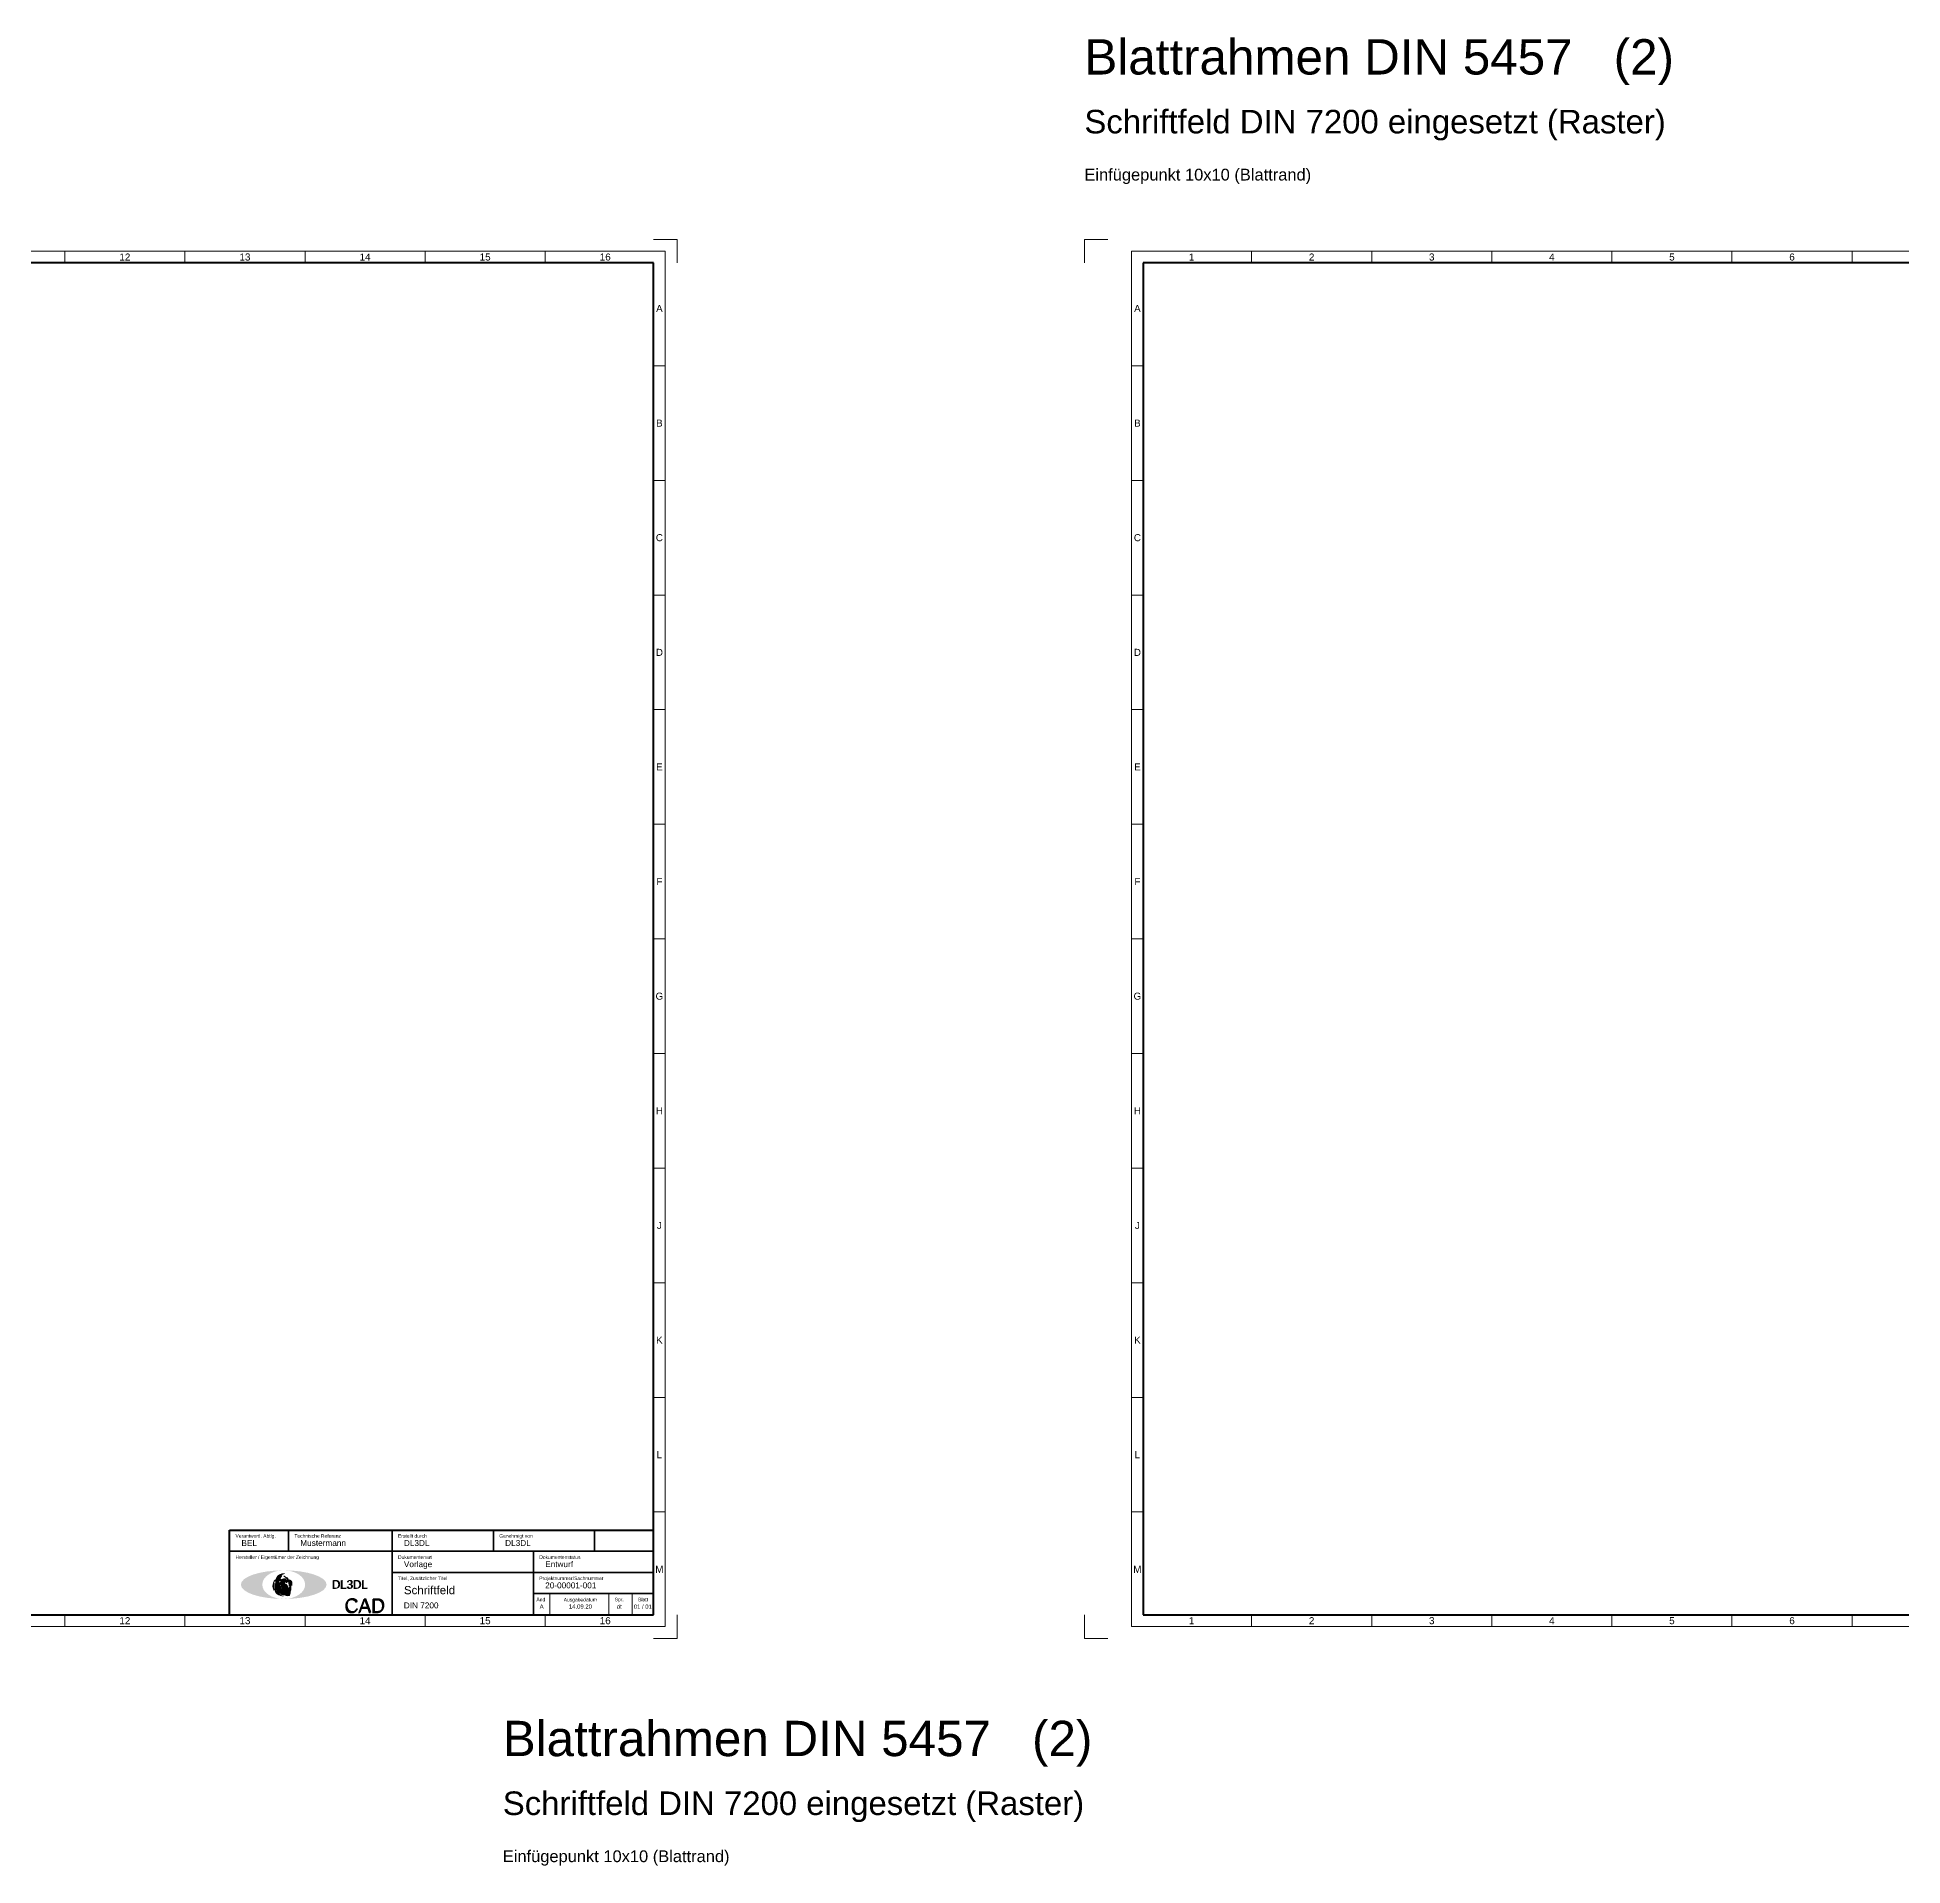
# Model space of a CAD drawing. Header units: millimetres. Extents: x 633 to 4785, y -1154 to 2521.
# Drawn here: x 1442 to 2234, y 784 to 1560 of the extents above; entities that cross this region are included whole.
import ezdxf
from ezdxf.enums import TextEntityAlignment as Align

# ---------------------------------------------------------------- set-up
doc = ezdxf.new("R2010")
doc.units = ezdxf.units.MM
doc.header["$LTSCALE"] = 5
doc.linetypes.add('AUSGEZOGEN', pattern=[0])
for name, color, linetype, lineweight, true_color in [('_Blattschnitt', 1, 'Continuous', 5, 0xff0000), ('_Legende', 7, 'Continuous', 5, 0x000000), ('_PK_0.18mm', 4, 'Continuous', 18, 0x00ffff), ('_PK_0.35mm', 4, 'Continuous', 35, 0x00ffff), ('_PK_0.70mm', 30, 'Continuous', 70, 0xff7f00), ('_PK_Text_ausgefüllt', 3, 'Continuous', 5, 0x00ff00), ('_PK_Text_Vorgabe', 1, 'Continuous', 5, 0xff0000), ('_Raster_0.18mm', 94, 'Continuous', 18, 0x008000), ('_Raster_1.00mm', 5, 'Continuous', 100, 0x0000ff), ('_Raster_Einteilung', 7, 'Continuous', 18, 0x000000), ('_Raster_txt', 7, 'Continuous', 5, 0x000000), ('pfoenix', 5, 'Continuous', 5, 0x0000ff)]:
    doc.layers.add(name, color=color, linetype=linetype, lineweight=lineweight, true_color=true_color)
for name, color, linetype, true_color in [('Logo', 5, 'Continuous', 0x0000ff), ('Logo Text', 1, 'Continuous', 0xff0000), ('Logo_a', 1, 'Continuous', 0xff0000), ('Logo_b', 30, 'Continuous', 0xff7f00), ('Logo_c', 12, 'Continuous', 0xaa0000)]:
    doc.layers.add(name, color=color, linetype=linetype, true_color=true_color)
doc.styles.add('textstyle0', font='')
doc.styles.add('textstyle1', font='')
doc.styles.add('textstyle10', font='')
doc.styles.add('textstyle11', font='')
doc.styles.add('textstyle1156', font='')
doc.styles.add('textstyle1157', font='')
doc.styles.add('textstyle1158', font='')
doc.styles.add('textstyle1188', font='')
doc.styles.add('textstyle1189', font='')
doc.styles.add('textstyle1190', font='')
doc.styles.add('textstyle12', font='')
doc.styles.add('textstyle13', font='')
doc.styles.add('textstyle1342', font='')
doc.styles.add('textstyle1343', font='')
doc.styles.add('textstyle1344', font='')
doc.styles.add('textstyle1345', font='')
doc.styles.add('textstyle1346', font='')
doc.styles.add('textstyle1358', font='')
doc.styles.add('textstyle1359', font='')
doc.styles.add('textstyle1360', font='')
doc.styles.add('textstyle1361', font='')
doc.styles.add('textstyle1362', font='')
doc.styles.add('textstyle1363', font='')
doc.styles.add('textstyle1364', font='')
doc.styles.add('textstyle1365', font='')
doc.styles.add('textstyle1366', font='')
doc.styles.add('textstyle1367', font='')
doc.styles.add('textstyle1368', font='')
doc.styles.add('textstyle1369', font='')
doc.styles.add('textstyle1370', font='')
doc.styles.add('textstyle1371', font='')
doc.styles.add('textstyle1372', font='')
doc.styles.add('textstyle1373', font='')
doc.styles.add('textstyle14', font='')
doc.styles.add('textstyle15', font='')
doc.styles.add('textstyle1501', font='')
doc.styles.add('textstyle1502', font='')
doc.styles.add('textstyle1503', font='')
doc.styles.add('textstyle1504', font='')
doc.styles.add('textstyle1505', font='')
doc.styles.add('textstyle1506', font='')
doc.styles.add('textstyle1507', font='')
doc.styles.add('textstyle1508', font='')
doc.styles.add('textstyle1509', font='')
doc.styles.add('textstyle1510', font='')
doc.styles.add('textstyle1511', font='')
doc.styles.add('textstyle1512', font='')
doc.styles.add('textstyle1513', font='')
doc.styles.add('textstyle1514', font='')
doc.styles.add('textstyle1515', font='')
doc.styles.add('textstyle1516', font='')
doc.styles.add('textstyle1517', font='')
doc.styles.add('textstyle1518', font='')
doc.styles.add('textstyle1519', font='')
doc.styles.add('textstyle1526', font='')
doc.styles.add('textstyle1527', font='')
doc.styles.add('textstyle1528', font='')
doc.styles.add('textstyle1529', font='')
doc.styles.add('textstyle1530', font='')
doc.styles.add('textstyle1531', font='')
doc.styles.add('textstyle16', font='')
doc.styles.add('textstyle17', font='')
doc.styles.add('textstyle18', font='')
doc.styles.add('textstyle19', font='')
doc.styles.add('textstyle2', font='')
doc.styles.add('textstyle20', font='')
doc.styles.add('textstyle21', font='')
doc.styles.add('textstyle22', font='')
doc.styles.add('textstyle23', font='')
doc.styles.add('textstyle24', font='')
doc.styles.add('textstyle25', font='')
doc.styles.add('textstyle26', font='')
doc.styles.add('textstyle3', font='')
doc.styles.add('textstyle4', font='')
doc.styles.add('textstyle47', font='')
doc.styles.add('textstyle48', font='')
doc.styles.add('textstyle49', font='')
doc.styles.add('textstyle5', font='')
doc.styles.add('textstyle6', font='')
doc.styles.add('textstyle7', font='')
doc.styles.add('textstyle8', font='')
doc.styles.add('textstyle9', font='')
doc.styles.get('textstyle0').set_extended_font_data('Arial')
doc.styles.get('textstyle1').set_extended_font_data('Arial')
doc.styles.get('textstyle10').set_extended_font_data('Arial')
doc.styles.get('textstyle11').set_extended_font_data('Arial')
doc.styles.get('textstyle1156').set_extended_font_data('Arial')
doc.styles.get('textstyle1157').set_extended_font_data('Arial')
doc.styles.get('textstyle1158').set_extended_font_data('Arial')
doc.styles.get('textstyle1188').set_extended_font_data('Arial')
doc.styles.get('textstyle1189').set_extended_font_data('Arial')
doc.styles.get('textstyle1190').set_extended_font_data('Arial')
doc.styles.get('textstyle12').set_extended_font_data('Arial')
doc.styles.get('textstyle13').set_extended_font_data('Arial')
doc.styles.get('textstyle1342').set_extended_font_data('Arial')
doc.styles.get('textstyle1343').set_extended_font_data('Arial')
doc.styles.get('textstyle1344').set_extended_font_data('Arial')
doc.styles.get('textstyle1345').set_extended_font_data('Arial')
doc.styles.get('textstyle1346').set_extended_font_data('Arial')
doc.styles.get('textstyle1358').set_extended_font_data('Arial')
doc.styles.get('textstyle1359').set_extended_font_data('Arial')
doc.styles.get('textstyle1360').set_extended_font_data('Arial')
doc.styles.get('textstyle1361').set_extended_font_data('Arial')
doc.styles.get('textstyle1362').set_extended_font_data('Arial')
doc.styles.get('textstyle1363').set_extended_font_data('Arial')
doc.styles.get('textstyle1364').set_extended_font_data('Arial')
doc.styles.get('textstyle1365').set_extended_font_data('Arial')
doc.styles.get('textstyle1366').set_extended_font_data('Arial')
doc.styles.get('textstyle1367').set_extended_font_data('Arial')
doc.styles.get('textstyle1368').set_extended_font_data('Arial')
doc.styles.get('textstyle1369').set_extended_font_data('Arial')
doc.styles.get('textstyle1370').set_extended_font_data('Arial')
doc.styles.get('textstyle1371').set_extended_font_data('Arial')
doc.styles.get('textstyle1372').set_extended_font_data('Arial')
doc.styles.get('textstyle1373').set_extended_font_data('Arial')
doc.styles.get('textstyle14').set_extended_font_data('Arial')
doc.styles.get('textstyle15').set_extended_font_data('Arial')
doc.styles.get('textstyle1501').set_extended_font_data('Arial')
doc.styles.get('textstyle1502').set_extended_font_data('Arial')
doc.styles.get('textstyle1503').set_extended_font_data('Arial')
doc.styles.get('textstyle1504').set_extended_font_data('Arial')
doc.styles.get('textstyle1505').set_extended_font_data('Arial')
doc.styles.get('textstyle1506').set_extended_font_data('Arial')
doc.styles.get('textstyle1507').set_extended_font_data('Arial')
doc.styles.get('textstyle1508').set_extended_font_data('Arial')
doc.styles.get('textstyle1509').set_extended_font_data('Arial')
doc.styles.get('textstyle1510').set_extended_font_data('Arial')
doc.styles.get('textstyle1511').set_extended_font_data('Arial')
doc.styles.get('textstyle1512').set_extended_font_data('Arial')
doc.styles.get('textstyle1513').set_extended_font_data('Arial')
doc.styles.get('textstyle1514').set_extended_font_data('Arial')
doc.styles.get('textstyle1515').set_extended_font_data('Arial')
doc.styles.get('textstyle1516').set_extended_font_data('Arial')
doc.styles.get('textstyle1517').set_extended_font_data('Arial')
doc.styles.get('textstyle1518').set_extended_font_data('Arial')
doc.styles.get('textstyle1519').set_extended_font_data('Arial')
doc.styles.get('textstyle1526').set_extended_font_data('Arial')
doc.styles.get('textstyle1527').set_extended_font_data('Arial')
doc.styles.get('textstyle1528').set_extended_font_data('Arial')
doc.styles.get('textstyle1529').set_extended_font_data('Arial')
doc.styles.get('textstyle1530').set_extended_font_data('Arial')
doc.styles.get('textstyle1531').set_extended_font_data('Arial')
doc.styles.get('textstyle16').set_extended_font_data('Arial')
doc.styles.get('textstyle17').set_extended_font_data('Arial')
doc.styles.get('textstyle18').set_extended_font_data('Arial')
doc.styles.get('textstyle19').set_extended_font_data('Arial')
doc.styles.get('textstyle2').set_extended_font_data('Arial')
doc.styles.get('textstyle20').set_extended_font_data('Arial')
doc.styles.get('textstyle21').set_extended_font_data('Arial')
doc.styles.get('textstyle22').set_extended_font_data('Arial')
doc.styles.get('textstyle23').set_extended_font_data('URW Chancery L')
doc.styles.get('textstyle24').set_extended_font_data('URW Chancery L')
doc.styles.get('textstyle25').set_extended_font_data('URW Chancery L')
doc.styles.get('textstyle26').set_extended_font_data('URW Chancery L')
doc.styles.get('textstyle3').set_extended_font_data('Arial')
doc.styles.get('textstyle4').set_extended_font_data('Arial')
doc.styles.get('textstyle47').set_extended_font_data('Arial')
doc.styles.get('textstyle48').set_extended_font_data('Arial')
doc.styles.get('textstyle49').set_extended_font_data('Arial')
doc.styles.get('textstyle5').set_extended_font_data('Arial')
doc.styles.get('textstyle6').set_extended_font_data('Arial')
doc.styles.get('textstyle7').set_extended_font_data('Arial')
doc.styles.get('textstyle8').set_extended_font_data('Arial')
doc.styles.get('textstyle9').set_extended_font_data('Arial')

msp = doc.modelspace()

# ---------------------------------------------------------------- hatches: boundary and pattern name
at = {"layer": 'Logo_a'}
h = msp.add_hatch(color=256, dxfattribs=at)
edge = h.paths.add_edge_path()
edge.add_ellipse((1546.34, 903.11), major_axis=(15.17, 0), ratio=0.4, start_angle=0, end_angle=360)
edge = h.paths.add_edge_path()
edge.add_ellipse((1546.34, 903.11), major_axis=(12.14, 0), ratio=0.5, start_angle=0, end_angle=360)
at = {"layer": 'Logo_b'}
h = msp.add_hatch(color=256, dxfattribs=at)
edge = h.paths.add_edge_path()
edge.add_ellipse((1546.34, 903.11), major_axis=(12.14, 0), ratio=0.5, start_angle=0, end_angle=360)
edge = h.paths.add_edge_path()
edge.add_ellipse((1546.34, 903.11), major_axis=(9.1, 0), ratio=0.666667, start_angle=0, end_angle=360)
at = {"layer": 'Logo_c'}
h = msp.add_hatch(color=256, dxfattribs=at)
edge = h.paths.add_edge_path()
edge.add_ellipse((1546.34, 903.11), major_axis=(15.17, 0), ratio=0.4, start_angle=0, end_angle=360)
edge = h.paths.add_edge_path()
edge.add_ellipse((1546.34, 903.11), major_axis=(18.21, 0), ratio=0.333333, start_angle=0, end_angle=360)
at = {"layer": 'pfoenix'}
h = msp.add_hatch(color=256, dxfattribs=at)
edge = h.paths.add_edge_path()
edge.add_spline(control_points=[(1542.79, 905.21), (1541.11, 903.61), (1541.92, 900.93), (1542.28, 900.75)], knot_values=[0, 0, 0, 0, 1, 1, 1, 1], degree=3, periodic=0)
edge.add_spline(control_points=[(1542.28, 900.75), (1542.17, 900.84), (1541.36, 903.53), (1542.79, 905.21)], knot_values=[0, 0, 0, 0, 1, 1, 1, 1], degree=3, periodic=0)
h = msp.add_hatch(color=256, dxfattribs=at)
edge = h.paths.add_edge_path()
edge.add_spline(control_points=[(1545.07, 902.31), (1545.49, 902.05), (1545.19, 901.55), (1545.19, 901.55), (1545.19, 901.55), (1545.3, 901.3), (1545.96, 901.29), (1545.86, 901.9), (1545.73, 902.31), (1545.19, 902.86), (1544.75, 903.22), (1544.59, 903.71), (1544.91, 904.22), (1545.44, 904.56), (1545.53, 904.7), (1545.46, 904.88), (1545.16, 904.87), (1544.89, 904.8), (1544.67, 904.92), (1544.72, 905.29), (1545.07, 905.47), (1545.08, 905.48), (1545.08, 905.47), (1544.98, 905.31), (1544.83, 905.19), (1544.96, 905.08), (1545.36, 905.19), (1545.83, 905.45), (1546.68, 905.63), (1546.99, 905.59), (1547.03, 905.51), (1547.07, 905.24), (1546.97, 905.01), (1547.39, 905.06), (1547.68, 904.93), (1547.92, 904.68), (1547.86, 904.28), (1547.58, 903.93), (1547.47, 903.84), (1547.47, 903.84), (1547.44, 904.05), (1547.37, 904.27), (1547.12, 904.32), (1546.78, 904.26), (1546.62, 903.93), (1546.64, 903.51), (1546.95, 903.38), (1547.57, 903.17), (1547.86, 902.79)], knot_values=[0, 0, 0, 0, 1, 2, 3, 4, 5, 6, 7, 8, 9, 10, 11, 12, 13, 14, 15, 16, 17, 18, 19, 20, 21, 22, 23, 24, 25, 26, 27, 28, 29, 30, 31, 32, 33, 34, 35, 36, 37, 38, 39, 40, 41, 42, 43, 44, 45, 46, 46, 46, 46], degree=3, periodic=0)
edge.add_spline(control_points=[(1547.86, 902.79), (1548.14, 902.3), (1548.34, 901.61), (1548.23, 900.95), (1547.99, 900.35), (1547.77, 899.98), (1547.77, 899.98), (1548.49, 900.42), (1548.69, 901.16), (1548.68, 901.72), (1548.61, 901.88), (1548.82, 901.5), (1548.85, 900.83), (1548.71, 900.41), (1548.13, 899.33), (1547.52, 898.93), (1546.83, 898.74), (1546, 898.73), (1545.48, 898.99), (1545.48, 898.99), (1545.48, 898.99)], knot_values=[0, 0, 0, 0, 1, 2, 3, 4, 5, 6, 7, 8, 9, 10, 11, 12, 13, 14, 15, 16, 17, 18, 18, 18, 18], degree=3, periodic=0)
edge.add_spline(control_points=[(1545.48, 898.99), (1545.48, 898.99), (1545.42, 898.95), (1541.36, 903.61), (1545.56, 906.97)], knot_values=[0, 0, 0, 0, 1, 2, 2, 2, 2], degree=3, periodic=0)
edge.add_spline(control_points=[(1545.56, 906.97), (1543.72, 904.57), (1545.07, 902.31), (1545.07, 902.31), (1545.07, 902.31), (1545.07, 902.31), (1545.07, 902.31)], knot_values=[0, 0, 0, 0, 1, 2, 3, 4, 4, 4, 4], degree=3, periodic=0)
h = msp.add_hatch(color=256, dxfattribs=at)
edge = h.paths.add_edge_path()
edge.add_spline(control_points=[(1544.94, 907.04), (1542.86, 902.99), (1544.8, 898.77), (1544.79, 898.75), (1544.79, 898.75), (1541.78, 903.05), (1544.94, 907.04), (1544.94, 907.04), (1544.94, 907.04)], knot_values=[0, 0, 0, 0, 1, 2, 3, 4, 5, 6, 6, 6, 6], degree=3, periodic=0)
h = msp.add_hatch(color=256, dxfattribs=at)
edge = h.paths.add_edge_path()
edge.add_spline(control_points=[(1542.59, 903.53), (1542.69, 899.56), (1546.15, 898.19), (1546.15, 898.19), (1546.15, 898.19), (1542.27, 899.15), (1542.62, 903.48), (1542.62, 903.48), (1542.59, 903.53)], knot_values=[0, 0, 0, 0, 1, 2, 3, 4, 5, 6, 6, 6, 6], degree=3, periodic=0)
h = msp.add_hatch(color=256, dxfattribs=at)
edge = h.paths.add_edge_path()
edge.add_spline(control_points=[(1546.64, 907.8), (1543.85, 907.12), (1542.83, 904.45), (1542.83, 904.45)], knot_values=[0, 0, 0, 0, 1, 1, 1, 1], degree=3, periodic=0)
edge.add_spline(control_points=[(1542.83, 904.45), (1542.86, 904.65), (1543.24, 907.79), (1546.64, 907.8)], knot_values=[0, 0, 0, 0, 1, 1, 1, 1], degree=3, periodic=0)
h = msp.add_hatch(color=256, dxfattribs=at)
edge = h.paths.add_edge_path()
edge.add_spline(control_points=[(1548.49, 903.82), (1548.55, 903.48), (1548.59, 903.21), (1548.62, 902.79), (1548.63, 902.46), (1548.62, 902.46), (1548.62, 902.46), (1548.77, 902.91), (1548.77, 903.43), (1548.66, 904.37), (1548.36, 905.23), (1548.11, 905.65), (1547.4, 906.23), (1546.45, 906.65), (1546.45, 906.65), (1546.45, 906.65)], knot_values=[0, 0, 0, 0, 1, 2, 3, 4, 5, 6, 7, 8, 9, 10, 11, 12, 13, 13, 13, 13], degree=3, periodic=0)
edge.add_spline(control_points=[(1546.45, 906.65), (1547.02, 906.36), (1547.34, 906.03), (1547.68, 905.6), (1548.02, 905.15), (1548.35, 904.43), (1548.49, 903.82)], knot_values=[0, 0, 0, 0, 1, 2, 3, 4, 4, 4, 4], degree=3, periodic=0)
h = msp.add_hatch(color=256, dxfattribs=at)
edge = h.paths.add_edge_path()
edge.add_spline(control_points=[(1549.4, 901.56), (1549.37, 901.03), (1549.21, 900.31), (1548.98, 899.91), (1548.48, 899.44), (1548.2, 899.17), (1548.19, 899.17), (1548.4, 899.53), (1548.68, 899.98), (1548.84, 900.41), (1548.85, 900.83), (1548.66, 901.79)], knot_values=[0, 0, 0, 0, 1, 2, 3, 4, 5, 6, 7, 8, 9, 9, 9, 9], degree=3, periodic=0)
edge.add_spline(control_points=[(1548.66, 901.79), (1548.93, 901.93), (1548.98, 902.22), (1549.01, 903.11), (1548.96, 903.9), (1548.94, 904.33), (1548.67, 905.19), (1548.5, 905.3), (1548.98, 904.69), (1549.13, 904.27), (1549.3, 903.68), (1549.38, 903.1), (1549.42, 902.3), (1549.4, 901.56)], knot_values=[0, 0, 0, 0, 1, 2, 3, 4, 5, 6, 7, 8, 9, 10, 11, 11, 11, 11], degree=3, periodic=0)
h = msp.add_hatch(color=256, dxfattribs=at)
edge = h.paths.add_edge_path()
edge.add_spline(control_points=[(1549.77, 902.77), (1549.76, 903.33), (1549.69, 903.69), (1549.6, 904.11), (1549.43, 904.45), (1549.06, 904.98), (1549.06, 904.98), (1549.06, 904.98)], knot_values=[0, 0, 0, 0, 1, 2, 3, 4, 5, 5, 5, 5], degree=3, periodic=0)
edge.add_spline(control_points=[(1549.06, 904.98), (1549.94, 904.55), (1549.77, 902.77), (1549.77, 902.77), (1549.77, 902.77)], knot_values=[0, 0, 0, 0, 1, 2, 2, 2, 2], degree=3, periodic=0)
h = msp.add_hatch(color=256, dxfattribs=at)
edge = h.paths.add_edge_path()
edge.add_spline(control_points=[(1547.25, 898.56), (1547.62, 898.41), (1548.25, 898.4), (1548.59, 898.49), (1548.9, 898.84), (1549.09, 899.31), (1549.12, 899.67), (1549.15, 899.83), (1549.15, 899.83), (1549.15, 899.83), (1549.03, 899.51), (1548.93, 899.4), (1548.68, 899.09), (1548.41, 898.91), (1548.15, 898.8), (1547.76, 898.68), (1547.38, 898.65), (1547.25, 898.65), (1547.11, 898.66), (1547.11, 898.65), (1547.11, 898.65), (1547.19, 898.59), (1547.25, 898.56), (1547.25, 898.56), (1547.25, 898.56)], knot_values=[0, 0, 0, 0, 1, 2, 3, 4, 5, 6, 7, 8, 9, 10, 11, 12, 13, 14, 15, 16, 17, 18, 19, 20, 21, 22, 22, 22, 22], degree=3, periodic=0)

# ---------------------------------------------------------------- linework, layer by layer
at = {"layer": '_Blattschnitt'}
for p, q in [((1713.38, 1474.29), (1703.38, 1474.29)), ((1713.38, 1474.29), (1713.38, 1464.29)), ((1886.38, 1474.29), (1896.38, 1474.29)), ((1886.38, 1474.29), (1886.38, 1464.29)), ((1713.38, 880.29), (1713.38, 890.29)), ((1886.38, 880.29), (1886.38, 890.29)), ((1713.38, 880.29), (1703.38, 880.29)), ((1886.38, 880.29), (1896.38, 880.29))]:
    msp.add_line(p, q, dxfattribs=at)
at = {"layer": '_PK_0.18mm', "linetype": 'AUSGEZOGEN', "lineweight": 18}
for p, q in [((1659.38, 890.29), (1659.38, 899.29)), ((1684.38, 890.29), (1684.38, 899.29)), ((1694.38, 890.29), (1694.38, 899.29))]:
    msp.add_line(p, q, dxfattribs=at)
at = {"layer": '_PK_0.35mm', "linetype": 'AUSGEZOGEN'}
for p, q in [((1548.38, 917.29), (1548.38, 926.29)), ((1592.38, 890.29), (1592.38, 926.29)), ((1635.38, 917.29), (1635.38, 926.29)), ((1678.38, 917.29), (1678.38, 926.29)), ((1523.38, 917.29), (1703.38, 917.29)), ((1652.38, 890.29), (1652.38, 917.29)), ((1592.38, 908.29), (1703.38, 908.29)), ((1652.38, 899.29), (1703.38, 899.29))]:
    msp.add_line(p, q, dxfattribs=at)
at = {"layer": '_PK_0.70mm', "linetype": 'AUSGEZOGEN', "lineweight": 70}
for p, q in [((1523.38, 926.29), (1703.38, 926.29)), ((1523.38, 890.29), (1523.38, 926.29)), ((1703.38, 890.29), (1703.38, 926.29)), ((1523.38, 890.29), (1703.38, 890.29))]:
    msp.add_line(p, q, dxfattribs=at)
at = {"layer": '_Raster_0.18mm'}
for p, q in [((1708.38, 1469.29), (892.38, 1469.29)), ((1708.38, 885.29), (1708.38, 1469.29)), ((2722.38, 1469.29), (1906.38, 1469.29)), ((1906.38, 1469.29), (1906.38, 885.29)), ((892.38, 885.29), (1708.38, 885.29)), ((1906.38, 885.29), (2542.38, 885.29))]:
    msp.add_line(p, q, dxfattribs=at)
at = {"layer": '_Raster_1.00mm'}
for p, q in [((1703.38, 1464.29), (897.38, 1464.29)), ((1703.38, 926.29), (1703.38, 1464.29)), ((2717.38, 1464.29), (1911.38, 1464.29)), ((1911.38, 1464.29), (1911.38, 890.29)), ((897.38, 890.29), (1523.38, 890.29)), ((1911.38, 890.29), (2542.38, 890.29))]:
    msp.add_line(p, q, dxfattribs=at)
at = {"layer": '_Raster_Einteilung'}
for p, q in [((1453.38, 1469.29), (1453.38, 1464.29)), ((1504.38, 1469.29), (1504.38, 1464.29)), ((1555.38, 1469.29), (1555.38, 1464.29)), ((1606.38, 1469.29), (1606.38, 1464.29)), ((1657.38, 1469.29), (1657.38, 1464.29)), ((1957.38, 1469.29), (1957.38, 1464.29)), ((2008.38, 1469.29), (2008.38, 1464.29)), ((2059.38, 1469.29), (2059.38, 1464.29)), ((2110.38, 1469.29), (2110.38, 1464.29)), ((2161.38, 1469.29), (2161.38, 1464.29)), ((2212.38, 1469.29), (2212.38, 1464.29)), ((1703.38, 1420.62), (1708.38, 1420.62)), ((1906.38, 1420.62), (1911.38, 1420.62)), ((1703.38, 1371.95), (1708.38, 1371.95)), ((1906.38, 1371.95), (1911.38, 1371.95)), ((1703.38, 1323.29), (1708.38, 1323.29)), ((1906.38, 1323.29), (1911.38, 1323.29)), ((1703.38, 1274.62), (1708.38, 1274.62)), ((1906.38, 1274.62), (1911.38, 1274.62)), ((1703.38, 1225.95), (1708.38, 1225.95)), ((1906.38, 1225.95), (1911.38, 1225.95)), ((1703.38, 1177.29), (1708.38, 1177.29)), ((1906.38, 1177.29), (1911.38, 1177.29)), ((1703.38, 1128.62), (1708.38, 1128.62)), ((1906.38, 1128.62), (1911.38, 1128.62)), ((1703.38, 1079.95), (1708.38, 1079.95)), ((1906.38, 1079.95), (1911.38, 1079.95)), ((1703.38, 1031.29), (1708.38, 1031.29)), ((1906.38, 1031.29), (1911.38, 1031.29)), ((1703.38, 982.62), (1708.38, 982.62)), ((1906.38, 982.62), (1911.38, 982.62)), ((1703.38, 933.95), (1708.38, 933.95)), ((1906.38, 933.95), (1911.38, 933.95)), ((1453.38, 890.29), (1453.38, 885.29)), ((1504.38, 890.29), (1504.38, 885.29)), ((1555.38, 890.29), (1555.38, 885.29)), ((1606.38, 890.29), (1606.38, 885.29)), ((1657.38, 890.29), (1657.38, 885.29)), ((1957.38, 890.29), (1957.38, 885.29)), ((2008.38, 890.29), (2008.38, 885.29)), ((2059.38, 890.29), (2059.38, 885.29)), ((2110.38, 890.29), (2110.38, 885.29)), ((2161.38, 890.29), (2161.38, 885.29)), ((2212.38, 890.29), (2212.38, 885.29))]:
    msp.add_line(p, q, dxfattribs=at)
at = {"layer": 'pfoenix'}
for points in [[(1542.79, 905.21), (1541.11, 903.61), (1541.92, 900.93), (1542.28, 900.75)], [(1545.56, 906.97), (1541.36, 903.61), (1545.42, 898.95), (1545.48, 898.99), (1545.48, 898.99)], [(1542.79, 905.21), (1541.36, 903.53), (1542.17, 900.84), (1542.28, 900.75)], [(1542.59, 903.53), (1542.69, 899.56), (1546.15, 898.19), (1546.15, 898.19), (1546.15, 898.19), (1542.27, 899.15), (1542.62, 903.48), (1542.62, 903.48), (1542.59, 903.53)], [(1544.94, 907.04), (1542.86, 902.99), (1544.8, 898.77), (1544.79, 898.75), (1544.79, 898.75), (1541.78, 903.05), (1544.94, 907.04), (1544.94, 907.04), (1544.94, 907.04)], [(1546.64, 907.8), (1543.24, 907.79), (1542.86, 904.65), (1542.83, 904.45)], [(1546.64, 907.8), (1543.85, 907.12), (1542.83, 904.45), (1542.83, 904.45)], [(1545.56, 906.97), (1543.72, 904.57), (1545.07, 902.31), (1545.07, 902.31), (1545.07, 902.31), (1545.07, 902.31), (1545.07, 902.31)], [(1545.07, 902.31), (1545.49, 902.05), (1545.19, 901.55), (1545.19, 901.55), (1545.19, 901.55), (1545.3, 901.3), (1545.96, 901.29), (1545.86, 901.9), (1545.73, 902.31), (1545.19, 902.86), (1544.75, 903.22), (1544.59, 903.71), (1544.91, 904.22), (1545.44, 904.56), (1545.53, 904.7), (1545.46, 904.88), (1545.16, 904.87), (1544.89, 904.8), (1544.67, 904.92), (1544.72, 905.29), (1545.07, 905.47), (1545.08, 905.48), (1545.08, 905.47), (1544.98, 905.31), (1544.83, 905.19), (1544.96, 905.08), (1545.36, 905.19), (1545.83, 905.45), (1546.68, 905.63), (1546.99, 905.59), (1547.03, 905.51), (1547.07, 905.24), (1546.97, 905.01), (1547.39, 905.06), (1547.68, 904.93), (1547.92, 904.68), (1547.86, 904.28), (1547.58, 903.93), (1547.47, 903.84), (1547.47, 903.84), (1547.44, 904.05), (1547.37, 904.27), (1547.12, 904.32), (1546.78, 904.26), (1546.62, 903.93), (1546.64, 903.51), (1546.95, 903.38), (1547.57, 903.17), (1547.86, 902.79)], [(1546.45, 906.65), (1547.02, 906.36), (1547.34, 906.03), (1547.68, 905.6), (1548.02, 905.15), (1548.35, 904.43), (1548.49, 903.82)], [(1548.49, 903.82), (1548.55, 903.48), (1548.59, 903.21), (1548.62, 902.79), (1548.63, 902.46), (1548.62, 902.46), (1548.62, 902.46), (1548.77, 902.91), (1548.77, 903.43), (1548.66, 904.37), (1548.36, 905.23), (1548.11, 905.65), (1547.4, 906.23), (1546.45, 906.65), (1546.45, 906.65), (1546.45, 906.65)], [(1548.66, 901.79), (1548.93, 901.93), (1548.98, 902.22), (1549.01, 903.11), (1548.96, 903.9), (1548.94, 904.33), (1548.67, 905.19), (1548.5, 905.3), (1548.98, 904.69), (1549.13, 904.27), (1549.3, 903.68), (1549.38, 903.1), (1549.42, 902.3), (1549.4, 901.56)], [(1549.06, 904.98), (1549.94, 904.55), (1549.77, 902.77), (1549.77, 902.77), (1549.77, 902.77)], [(1549.77, 902.77), (1549.76, 903.33), (1549.69, 903.69), (1549.6, 904.11), (1549.43, 904.45), (1549.06, 904.98), (1549.06, 904.98), (1549.06, 904.98)], [(1547.86, 902.79), (1548.14, 902.3), (1548.34, 901.61), (1548.23, 900.95), (1547.99, 900.35), (1547.77, 899.98), (1547.77, 899.98), (1548.49, 900.42), (1548.69, 901.16), (1548.68, 901.72), (1548.61, 901.88), (1548.82, 901.5), (1548.85, 900.83), (1548.71, 900.41), (1548.13, 899.33), (1547.52, 898.93), (1546.83, 898.74), (1546, 898.73), (1545.48, 898.99), (1545.48, 898.99), (1545.48, 898.99)], [(1547.25, 898.56), (1547.62, 898.41), (1548.25, 898.4), (1548.59, 898.49), (1548.9, 898.84), (1549.09, 899.31), (1549.12, 899.67), (1549.15, 899.83), (1549.15, 899.83), (1549.15, 899.83), (1549.03, 899.51), (1548.93, 899.4), (1548.68, 899.09), (1548.41, 898.91), (1548.15, 898.8), (1547.76, 898.68), (1547.38, 898.65), (1547.25, 898.65), (1547.11, 898.66), (1547.11, 898.65), (1547.11, 898.65), (1547.19, 898.59), (1547.25, 898.56), (1547.25, 898.56), (1547.25, 898.56)], [(1549.4, 901.56), (1549.37, 901.03), (1549.21, 900.31), (1548.98, 899.91), (1548.48, 899.44), (1548.2, 899.17), (1548.19, 899.17), (1548.4, 899.53), (1548.68, 899.98), (1548.84, 900.41), (1548.85, 900.83), (1548.66, 901.79)]]:
    msp.add_open_spline(points, degree=3, dxfattribs=at)

# ---------------------------------------------------------------- texts
at = {"layer": '_Legende', "attachment_point": 1}
for s, insert, char_height, style in [('Blattrahmen DIN 5457   (2)', (1886.38, 1559.29), 15, 'textstyle1190'), ('Schriftfeld DIN 7200 eingesetzt (Raster)', (1886.38, 1529.29), 10, 'textstyle1188'), ('Einfügepunkt 10x10 (Blattrand)', (1886.38, 1504.29), 5, 'textstyle1189'), ('Blattrahmen DIN 5457   (2)', (1639.38, 845.29), 15, 'textstyle1158'), ('Schriftfeld DIN 7200 eingesetzt (Raster)', (1639.38, 815.29), 10, 'textstyle1156'), ('Einfügepunkt 10x10 (Blattrand)', (1639.38, 790.29), 5, 'textstyle1157')]:
    msp.add_mtext(s, dxfattribs=dict(at, insert=insert, char_height=char_height, style=style))
at = {"layer": '_PK_Text_ausgefüllt', "linetype": 'AUSGEZOGEN', "lineweight": 5}
for s, height, style, p in [('BEL', 2.5, 'textstyle19', (1528.38, 920.79)), ('Mustermann', 2.5, 'textstyle20', (1553.38, 920.79)), ('DL3DL', 2.5, 'textstyle17', (1597.38, 920.79)), ('DL3DL', 2.5, 'textstyle18', (1640.38, 920.79)), ('Vorlage', 2.5, 'textstyle22', (1597.38, 911.79)), ('Entwurf', 2.5, 'textstyle21', (1657.38, 911.79)), ('20-00001-001', 2.5, 'textstyle14', (1657.38, 902.79)), ('Schriftfeld', 3.5, 'textstyle15', (1597.38, 900.79)), ('DIN 7200', 2.5, 'textstyle16', (1597.34, 894.29))]:
    msp.add_text(s, height=height, dxfattribs=dict(at, style=style)).set_placement(p, align=Align.MIDDLE_LEFT)
for s, style, p in [('A', 'textstyle13', (1655.89, 893.8)), ('14.09.20', 'textstyle12', (1672.34, 893.83)), ('dt', 'textstyle11', (1688.84, 893.77)), ('01 / 01', 'textstyle10', (1698.84, 893.77))]:
    msp.add_text(s, height=1.8, dxfattribs=dict(at, style=style)).set_placement(p, align=Align.MIDDLE_CENTER)
at = {"layer": '_PK_Text_Vorgabe', "linetype": 'AUSGEZOGEN', "lineweight": 5}
for s, style, p in [('Verantwortl. Abtlg.', 'textstyle9', (1525.88, 923.79)), ('Technische Referenz', 'textstyle8', (1550.88, 923.79)), ('Erstellt durch', 'textstyle7', (1594.88, 923.79)), ('Genehmigt von', 'textstyle4', (1637.88, 923.79)), ('Hersteller / Eigentümer der Zeichnung', 'textstyle5', (1525.88, 914.79)), ('Dukumentenart', 'textstyle6', (1594.88, 914.79)), ('Dokumentenstatus', 'textstyle3', (1654.88, 914.79)), ('Titel, Zusätzlicher Titel', 'textstyle2', (1594.88, 905.79)), ('Projektnummer/Sachnummer', 'textstyle1', (1654.88, 905.79)), ('Änd', 'textstyle0', (1653.67, 896.8)), ('Ausgabedatum', 'textstyle49', (1665.26, 896.72)), ('Spr.', 'textstyle48', (1686.88, 896.79)), ('Blatt', 'textstyle47', (1696.88, 896.79))]:
    msp.add_text(s, height=1.5, dxfattribs=dict(at, style=style)).set_placement(p, align=Align.MIDDLE_LEFT)
at = {"layer": '_Raster_txt', "char_height": 3, "attachment_point": 5}
for s, insert, style in [('12', (1478.88, 1466.79), 'textstyle1358'), ('13', (1529.88, 1466.79), 'textstyle1359'), ('14', (1580.88, 1466.79), 'textstyle1360'), ('15', (1631.88, 1466.79), 'textstyle1361'), ('16', (1682.88, 1466.79), 'textstyle1362'), ('1', (1931.88, 1466.79), 'textstyle1526'), ('2', (1982.88, 1466.79), 'textstyle1527'), ('3', (2033.88, 1466.79), 'textstyle1528'), ('4', (2084.88, 1466.79), 'textstyle1529'), ('5', (2135.88, 1466.79), 'textstyle1530'), ('6', (2186.88, 1466.79), 'textstyle1531'), ('A', (1705.88, 1444.95), 'textstyle1501'), ('A', (1908.88, 1444.95), 'textstyle1514'), ('B', (1705.88, 1396.29), 'textstyle1373'), ('B', (1908.88, 1396.29), 'textstyle1513'), ('C', (1705.88, 1347.62), 'textstyle1372'), ('C', (1908.88, 1347.62), 'textstyle1512'), ('D', (1705.88, 1298.95), 'textstyle1371'), ('D', (1908.88, 1298.95), 'textstyle1511'), ('E', (1705.88, 1250.29), 'textstyle1370'), ('E', (1908.88, 1250.29), 'textstyle1510'), ('F', (1705.88, 1201.62), 'textstyle1369'), ('F', (1908.88, 1201.62), 'textstyle1509'), ('G', (1705.88, 1152.95), 'textstyle1368'), ('G', (1908.88, 1152.95), 'textstyle1508'), ('H', (1705.88, 1104.29), 'textstyle1367'), ('H', (1908.88, 1104.29), 'textstyle1507'), ('J', (1705.88, 1055.62), 'textstyle1366'), ('J', (1908.88, 1055.62), 'textstyle1506'), ('K', (1705.88, 1006.95), 'textstyle1365'), ('K', (1908.88, 1006.95), 'textstyle1505'), ('L', (1705.88, 958.29), 'textstyle1364'), ('L', (1908.88, 958.29), 'textstyle1504'), ('M', (1705.88, 909.62), 'textstyle1363'), ('M', (1908.88, 909.62), 'textstyle1503'), ('12', (1478.88, 887.79), 'textstyle1342'), ('13', (1529.88, 887.79), 'textstyle1343'), ('14', (1580.88, 887.79), 'textstyle1344'), ('15', (1631.88, 887.79), 'textstyle1345'), ('16', (1682.88, 887.79), 'textstyle1346'), ('1', (1931.88, 887.79), 'textstyle1502'), ('2', (1982.88, 887.79), 'textstyle1515'), ('3', (2033.88, 887.79), 'textstyle1516'), ('4', (2084.88, 887.79), 'textstyle1517'), ('5', (2135.88, 887.79), 'textstyle1518'), ('6', (2186.88, 887.79), 'textstyle1519')]:
    msp.add_mtext(s, dxfattribs=dict(at, insert=insert, style=style))
at = {"layer": 'Logo', "attachment_point": 5}
for s, insert, char_height, style in [('DL3DL\\P', (1574.25, 903.11), 3.641, 'textstyle25'), ('CAD\\P', (1580.63, 893.95), 6.069, 'textstyle23')]:
    msp.add_mtext(s, dxfattribs=dict(at, insert=insert, char_height=char_height, style=style))
at = {"layer": 'Logo Text', "attachment_point": 5}
for s, insert, char_height, style in [('DL3DL\\P', (1574.61, 903.22), 3.641, 'textstyle26'), ('CAD\\P', (1580.91, 894.28), 6.069, 'textstyle24')]:
    msp.add_mtext(s, dxfattribs=dict(at, insert=insert, char_height=char_height, style=style))

doc.saveas('drawing.dxf')
